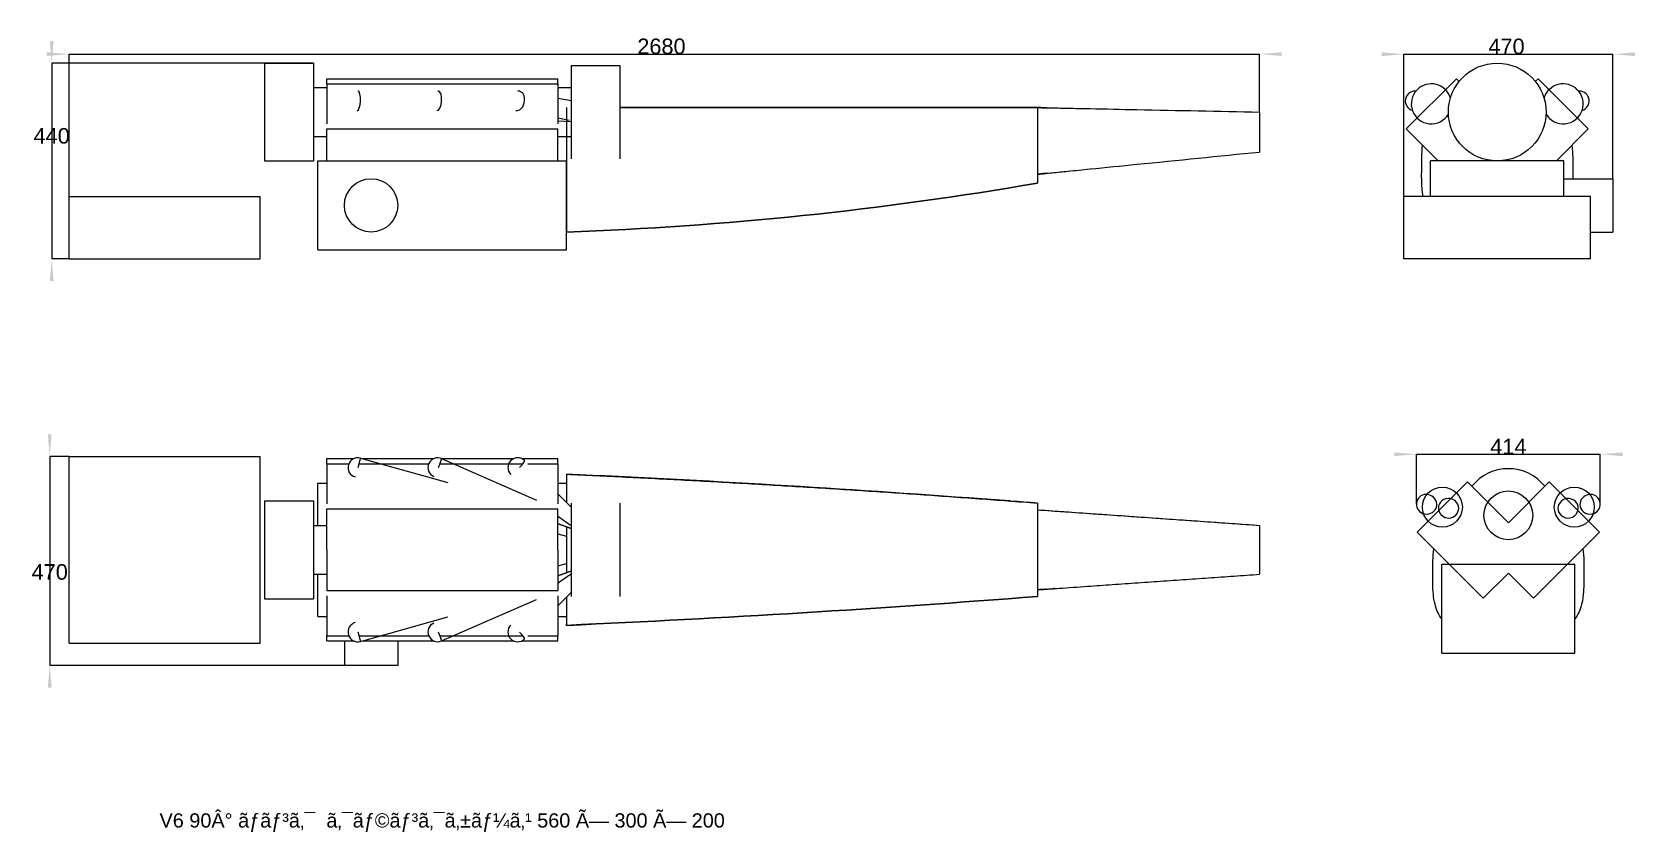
# Model space of a CAD drawing. Header units: millimetres. Extents: x 8 to 368, y 49 to 229.
import ezdxf
from ezdxf.enums import TextEntityAlignment as Align

# ---------------------------------------------------------------- set-up
doc = ezdxf.new("R2010")
doc.units = ezdxf.units.MM
doc.layers.get('0').update_dxf_attribs({"linetype": 'CONTINUOUS'})
for name, color, linetype in [('DimExtent047', 7, 'CONTINUOUS'), ('DimExtent048', 7, 'CONTINUOUS'), ('DimExtent049', 7, 'CONTINUOUS'), ('DimExtent050', 7, 'CONTINUOUS'), ('DimExtent051', 7, 'CONTINUOUS'), ('S09_PowerUnit_Front', 7, 'CONTINUOUS'), ('S09_PowerUnit_SecL', 7, 'CONTINUOUS'), ('S09_PowerUnit_Side', 7, 'CONTINUOUS'), ('S09_PowerUnit_Tab', 7, 'CONTINUOUS'), ('S09_PowerUnit_Top', 7, 'CONTINUOUS')]:
    doc.layers.add(name, color=color, linetype=linetype)
doc.styles.get("Standard").update_dxf_attribs({"font": 'arial.ttf'})
doc.dimstyles.get("Standard").update_dxf_attribs({"dimscale": 0, "dimtxt": 2.5, "dimasz": 2.5, "dimexe": 1.25, "dimexo": 0.625, "dimtad": 1, "dimtxsty": 'STANDARD', "dimcen": 2.5, "dimazin": 3, "dimtfac": 1, "dimtmove": 0, "dimatfit": 3})

# ---------------------------------------------------------------- blocks, each defined once
blk = doc.blocks.new('*DimExtent047')
at = {"color": 0}
for points in [[(11, 224.445), (11, 223.612), (16, 224.029)], [(289, 224.445), (289, 223.612), (284, 224.029)]]:
    blk.add_solid(points, dxfattribs=at)
at = {"layer": 'DimExtent047'}
for p, q in [((16, 178), (16, 224.029)), ((16, 224.029), (284, 224.029)), ((284, 211), (284, 224.029))]:
    blk.add_line(p, q, dxfattribs=at)
blk.add_text('2680', height=3.5, dxfattribs=at).set_placement((149.361, 224.029), align=Align.CENTER)
blk = doc.blocks.new('*DimExtent048')
at = {"color": 0}
for points in [[(11.6792, 227), (12.5125, 227), (12.0959, 222)], [(11.6792, 173), (12.5125, 173), (12.0959, 178)]]:
    blk.add_solid(points, dxfattribs=at)
at = {"layer": 'DimExtent048'}
for p, q in [((71, 222), (12.0959, 222)), ((12.0959, 222), (12.0959, 178)), ((16, 178), (12.0959, 178))]:
    blk.add_line(p, q, dxfattribs=at)
blk.add_text('440', height=3.5, dxfattribs=at).set_placement((12.0959, 203.895), align=Align.CENTER)
blk = doc.blocks.new('*DimExtent049')
at = {"color": 0}
for points in [[(11.2364, 138.5), (12.0697, 138.5), (11.6531, 133.5)], [(11.2364, 81.5), (12.0697, 81.5), (11.6531, 86.5)]]:
    blk.add_solid(points, dxfattribs=at)
at = {"layer": 'DimExtent049'}
for p, q in [((16, 133.5), (11.6531, 133.5)), ((11.6531, 133.5), (11.6531, 86.5)), ((90, 86.5), (11.6531, 86.5))]:
    blk.add_line(p, q, dxfattribs=at)
blk.add_text('470', height=3.5, dxfattribs=at).set_placement((11.6531, 105.764), align=Align.CENTER)
blk = doc.blocks.new('*DimExtent050')
at = {"color": 0}
for points in [[(311.5, 224.426), (311.5, 223.592), (316.5, 224.009)], [(368.5, 224.426), (368.5, 223.592), (363.5, 224.009)]]:
    blk.add_solid(points, dxfattribs=at)
at = {"layer": 'DimExtent050'}
for p, q in [((316.5, 192), (316.5, 224.009)), ((316.5, 224.009), (363.5, 224.009)), ((363.5, 196), (363.5, 224.009))]:
    blk.add_line(p, q, dxfattribs=at)
blk.add_text('470', height=3.5, dxfattribs=at).set_placement((339.591, 224.009), align=Align.CENTER)
blk = doc.blocks.new('*DimExtent051')
at = {"color": 0}
for points in [[(314.3, 134.408), (314.3, 133.574), (319.3, 133.991)], [(365.7, 134.408), (365.7, 133.574), (360.7, 133.991)]]:
    blk.add_solid(points, dxfattribs=at)
at = {"layer": 'DimExtent051'}
for p, q in [((319.3, 122.75), (319.3, 133.991)), ((319.3, 133.991), (360.7, 133.991)), ((360.7, 122.75), (360.7, 133.991))]:
    blk.add_line(p, q, dxfattribs=at)
blk.add_text('414', height=3.5, dxfattribs=at).set_placement((340.015, 133.991), align=Align.CENTER)

msp = doc.modelspace()

# ---------------------------------------------------------------- linework, layer by layer
at = {"layer": 'S09_PowerUnit_Front'}
for p, q in [((328.308, 218.506), (316.994, 207.192)), ((328.925, 217.889), (328.308, 218.506)), ((346.075, 217.889), (346.692, 218.506)), ((358.006, 207.192), (346.692, 218.506)), ((324.186, 200), (316.994, 207.192)), ((350.814, 200), (358.006, 207.192)), ((352.5, 200), (322.5, 200)), ((322.5, 192), (322.5, 200)), ((335.5, 200), (335.272, 200.228)), ((339.728, 200.228), (339.5, 200)), ((352.5, 192), (352.5, 200)), ((352.5, 196), (363.5, 196)), ((358.5, 192), (316.5, 192)), ((316.5, 178), (316.5, 192)), ((358.5, 178), (358.5, 192)), ((358.5, 184), (363.5, 184)), ((358.5, 178), (316.5, 178))]:
    msp.add_line(p, q, dxfattribs=at)
msp.add_circle((337.5, 211), 11, dxfattribs=at)
for centre, radius, start, end in [((322.651, 212.849), 4.5, 16.75703, 135), ((352.349, 212.849), 4.5, 45, 163.24297), ((319, 213.5), 2.2, 90, -105.94084), ((322.651, 212.849), 4.5, 135, -30.95453), ((319, 213.5), 2.2, 85.72689, 90), ((352.349, 212.849), 4.5, -149.04547, 45), ((356, 213.5), 2.2, 90, 94.27311), ((356, 213.5), 2.2, -74.05916, 90)]:
    msp.add_arc(centre, radius, start, end, dxfattribs=at)
for centre, major_axis, start_param, end_param in [((319, 213.5), (-0.387, -2.166), -3.0351359, -2.9580284), ((356, 213.5), (-0.387, 2.166), -0.1835642, -0.1064567)]:
    msp.add_ellipse(centre, major_axis=major_axis, ratio=0.9618498, start_param=start_param, end_param=end_param, dxfattribs=at)
for points, degree in [([(320.5, 198), (320.534, 199.785), (320.47, 201.665), (320.708, 203.479)], 3), ([(363.5, 196), (363.5, 195.85), (363.5, 195.406), (363.5, 194.691), (363.5, 193.741), (363.5, 192.603), (363.5, 191.335), (363.5, 190), (363.5, 188.665), (363.5, 187.397), (363.5, 186.259), (363.5, 185.309), (363.5, 184.594), (363.5, 184.15), (363.5, 184)], 1)]:
    msp.add_open_spline(points, degree=degree, dxfattribs=at)
for points, knots in [([(354.291, 203.477), (354.527, 201.661), (354.5, 199.83), (354.5, 198), (354.502, 197.333), (354.501, 196.666), (354.497, 196)], [0.448528578, 0.448528578, 0.448528578, 0.448528578, 0.5, 0.5, 0.5, 0.51875702, 0.51875702, 0.51875702, 0.51875702]), ([(320.787, 192), (320.684, 192.627), (320.62, 193.263), (320.574, 193.902), (320.475, 195.276), (320.475, 196.665), (320.5, 198)], [0.943586434, 0.943586434, 0.943586434, 0.943586434, 0.961492866, 0.961492866, 0.961492866, 1, 1, 1, 1])]:
    msp.add_open_spline(points, degree=3, knots=knots, dxfattribs=at)
at = {"layer": 'S09_PowerUnit_SecL'}
for p, q in [((319.494, 116.442), (330.808, 127.756)), ((319.494, 116.442), (330.808, 127.756)), ((340, 118.564), (330.808, 127.756)), ((340, 118.564), (330.808, 127.756)), ((340, 118.564), (349.192, 127.756)), ((340, 118.564), (349.192, 127.756)), ((349.192, 127.756), (360.506, 116.442)), ((349.192, 127.756), (360.506, 116.442)), ((334.343, 101.593), (319.494, 116.442)), ((334.343, 101.593), (319.494, 116.442)), ((345.657, 101.593), (360.506, 116.442)), ((345.657, 101.593), (360.506, 116.442)), ((325, 109.25), (355, 109.25)), ((325, 89.25), (325, 109.25)), ((355, 89.25), (355, 109.25)), ((334.343, 101.593), (340, 107.25)), ((334.343, 101.593), (340, 107.25)), ((340, 107.25), (345.657, 101.593)), ((340, 107.25), (345.657, 101.593)), ((325, 89.25), (355, 89.25))]:
    msp.add_line(p, q, dxfattribs=at)
for centre, radius in [((325.151, 122.099), 4.5), ((325.151, 122.099), 4.5), ((354.849, 122.099), 4.5), ((354.849, 122.099), 4.5), ((340, 120.25), 5.5)]:
    msp.add_circle(centre, radius, dxfattribs=at)
for centre, radius, start, end in [((340, 120.25), 10.5, 90, 141.52062), ((340, 120.25), 10.5, 38.47938, 90), ((321.5, 122.75), 2.2, 90, -100.12467), ((321.5, 122.75), 2.2, 90, -100.12467), ((321.5, 122.75), 2.2, 79.87533, 90), ((321.5, 122.75), 2.2, 79.87533, 90), ((358.5, 122.75), 2.2, 90, 100.12467), ((358.5, 122.75), 2.2, 90, 100.12467), ((358.5, 122.75), 2.2, -79.87533, 90), ((358.5, 122.75), 2.2, -79.87533, 90)]:
    msp.add_arc(centre, radius, start, end, dxfattribs=at)
for centre, major_axis, ratio, start_param, end_param in [((321.5, 122.75), (2.37, -0.423), 0.9138196, 4.712389, 1.5707963), ((321.5, 122.75), (2.37, -0.423), 0.9138196, 4.712389, 1.5707963), ((326.54, 121.85), (2.252, -0.402), 0.9618498, 1.5707963, 3.3116918), ((326.54, 121.85), (2.252, -0.402), 0.9618498, 1.5707963, 3.3116918), ((326.54, 121.85), (2.252, -0.402), 0.9618498, 4.712389, 1.5707963), ((326.54, 121.85), (2.252, -0.402), 0.9618498, 4.712389, 1.5707963), ((353.46, 121.85), (-2.252, -0.402), 0.9618498, 4.712389, 6.1130862), ((353.46, 121.85), (-2.252, -0.402), 0.9618498, 4.712389, 6.1130862), ((353.46, 121.85), (-2.252, -0.402), 0.9618498, 1.5707963, 4.712389), ((353.46, 121.85), (-2.252, -0.402), 0.9618498, 1.5707963, 4.712389), ((358.5, 122.75), (-2.37, -0.423), 0.9138196, 4.712389, 6.121429), ((358.5, 122.75), (-2.37, -0.423), 0.9138196, 4.712389, 6.121429), ((358.5, 122.75), (-2.37, -0.423), 0.9138196, 6.121429, 1.5707963), ((358.5, 122.75), (-2.37, -0.423), 0.9138196, 6.121429, 1.5707963), ((326.54, 121.85), (2.252, -0.402), 0.9618498, 3.3116918, 4.712389), ((326.54, 121.85), (2.252, -0.402), 0.9618498, 3.3116918, 4.712389), ((353.46, 121.85), (-2.252, -0.402), 0.9618498, 6.1130862, 1.5707963), ((353.46, 121.85), (-2.252, -0.402), 0.9618498, 6.1130862, 1.5707963)]:
    msp.add_ellipse(centre, major_axis=major_axis, ratio=ratio, start_param=start_param, end_param=end_param, dxfattribs=at)
msp.add_open_spline([(323, 107.25), (323.034, 109.035), (322.97, 110.915), (323.208, 112.729)], degree=3, dxfattribs=at)
for points, knots in [([(356.791, 112.727), (357.027, 110.911), (357, 109.08), (357, 107.25), (357, 105.881), (357.015, 104.512), (356.924, 103.148), (356.858, 102.169), (356.742, 101.188), (356.506, 100.234), (356.22, 99.072), (355.738, 97.946), (355, 96.999)], [0.44852858, 0.44852858, 0.44852858, 0.44852858, 0.5, 0.5, 0.5, 0.53850713, 0.53850713, 0.53850713, 0.56616147, 0.56616147, 0.56616147, 0.5998452, 0.5998452, 0.5998452, 0.5998452]), ([(325, 96.999), (324.262, 97.946), (323.779, 99.073), (323.494, 100.234), (323.306, 100.992), (323.197, 101.767), (323.123, 102.549), (322.976, 104.118), (322.971, 105.719), (323, 107.25)], [0.900154793, 0.900154793, 0.900154793, 0.900154793, 0.933838534, 0.933838534, 0.933838534, 0.955851258, 0.955851258, 0.955851258, 1, 1, 1, 1])]:
    msp.add_open_spline(points, degree=3, knots=knots, dxfattribs=at)
at = {"layer": 'S09_PowerUnit_Side'}
for p, q in [((60, 222), (71, 222)), ((129, 221.5), (140, 221.5)), ((71, 216.5), (74, 216.5)), ((74, 217.349), (74, 218.506)), ((74, 218.506), (126, 218.506)), ((74, 217.349), (126, 217.349)), ((126, 217.349), (126, 218.506)), ((126, 216.5), (129, 216.5)), ((126, 214.128), (129, 213.592)), ((126, 209.658), (128.607, 209.193)), ((74, 200), (74, 207.192)), ((74, 207.192), (126, 207.192)), ((126, 209.047), (129, 208.897)), ((126, 200), (126, 207.192)), ((71, 205.5), (74, 205.5)), ((126, 205.5), (129, 205.5)), ((60, 200), (71, 200)), ((72, 180), (72, 200)), ((72, 200), (128, 200)), ((128, 180), (128, 200)), ((16, 178), (16, 192)), ((16, 192), (59, 192)), ((59, 178), (59, 192)), ((16, 178), (59, 178)), ((72, 180), (128, 180))]:
    msp.add_line(p, q, dxfattribs=at)
msp.add_circle((84, 190), 6, dxfattribs=at)
for centre, start in [((81, 213.5), 87.13759), ((99, 213.5), 85.53284), ((117, 213.5), 79.87533)]:
    msp.add_arc(centre, 2.2, start, 90, dxfattribs=at)
for centre, major_axis, ratio, start_param, end_param in [((81, 213.5), (-0.11, -2.197), 0.2693179, 0, -3.1415927), ((99, 213.5), (-0.171, -2.193), 0.3997961, 0, -3.1415927), ((117, 213.5), (-0.387, -2.166), 0.7015363, 0, -4.5877639), ((117, 213.5), (-0.387, -2.166), 0.7015363, -4.5877639, -3.1415927)]:
    msp.add_ellipse(centre, major_axis=major_axis, ratio=ratio, start_param=start_param, end_param=end_param, dxfattribs=at)
for points, degree in [([(60, 222), (60, 221.724), (60, 220.911), (60, 219.6), (60, 217.858), (60, 215.773), (60, 213.448), (60, 211), (60, 208.552), (60, 206.227), (60, 204.142), (60, 202.4), (60, 201.089), (60, 200.276), (60, 200)], 1), ([(71, 222), (71, 221.724), (71, 220.911), (71, 219.6), (71, 217.858), (71, 215.773), (71, 213.448), (71, 211), (71, 208.552), (71, 206.227), (71, 204.142), (71, 202.4), (71, 201.089), (71, 200.276), (71, 200)], 1), ([(129, 221.5), (129, 221.237), (129, 220.46), (129, 219.209), (129, 217.547), (129, 215.556), (129, 213.336), (129, 211), (129, 208.664), (129, 206.444), (129, 204.453), (129, 202.791), (129, 201.54), (129, 200.763), (129, 200.5)], 1), ([(140, 221.5), (140, 221.237), (140, 220.46), (140, 219.209), (140, 217.547), (140, 215.556), (140, 213.336), (140, 211), (140, 208.664), (140, 206.444), (140, 204.453), (140, 202.791), (140, 201.54), (140, 200.763), (140, 200.5)], 1), ([(74, 217.349), (74, 217.342), (74, 217.321), (74, 217.286), (74, 217.236), (74, 217.173), (74, 217.097), (74, 217.007), (74, 216.904), (74, 216.788), (74, 216.66), (74, 216.519), (74, 216.367), (74, 216.205), (74, 216.031)], 1), ([(126, 217.349), (126, 217.342), (126, 217.321), (126, 217.286), (126, 217.236), (126, 217.173), (126, 217.097), (126, 217.007), (126, 216.904), (126, 216.788), (126, 216.66), (126, 216.519), (126, 216.367), (126, 216.205), (126, 216.031)], 1), ([(74, 216.031), (74, 215.453), (74, 214.802), (74, 214.095), (74, 213.353), (74, 212.597), (74, 211.848), (74, 211.127), (74, 210.455), (74, 209.851), (74, 209.331), (74, 208.911), (74, 208.602), (74, 208.413), (74, 208.349)], 1), ([(126, 216.031), (126, 215.453), (126, 214.802), (126, 214.095), (126, 213.353), (126, 212.597), (126, 211.848), (126, 211.127), (126, 210.455), (126, 209.851), (126, 209.331), (126, 208.911), (126, 208.602), (126, 208.413), (126, 208.349)], 1), ([(234, 212), (140, 212.001)], 1), ([(234, 212), (140, 212.001)], 1), ([(140, 212), (234, 212)], 1), ([(128, 183.999), (163.527, 185.256), (198.969, 188.951), (234, 195)], 3), ([(234, 195), (198.968, 188.951), (163.529, 185.257), (128, 184)], 3), ([(128, 183.999), (163.527, 185.256), (198.969, 188.951), (234, 195)], 3)]:
    msp.add_open_spline(points, degree=degree, dxfattribs=at)
for points, degree, knots in [([(128, 212.001), (128, 212.001), (128, 211.994), (128, 211.933), (128, 211.887), (128, 211.813), (128, 211.676), (128, 211.546), (128, 211.361), (128, 211.081), (128, 210.741), (128, 210.254), (128, 209.561), (128, 208.841), (128, 207.889), (128, 206.819), (128, 206.075), (128, 205.282), (128, 204.477), (128, 203.692), (128, 202.9), (128, 202.102), (128, 200.737), (128, 199.37), (128, 198), (128, 196.63), (128, 195.263), (128, 193.898), (128, 193.1), (128, 192.308), (128, 191.523), (128, 190.718), (128, 189.925), (128, 189.181), (128, 188.111), (128, 187.159), (128, 186.439), (128, 185.746), (128, 185.259), (128, 184.919), (128, 184.639), (128, 184.454), (128, 184.324), (128, 184.187), (128, 184.113), (128, 184.067), (128, 184.006), (128, 183.999), (128, 183.999)], 3, [0.26135401, 0.26135401, 0.26135401, 0.26135401, 0.29755104, 0.29755104, 0.29755104, 0.32504979, 0.32504979, 0.32504979, 0.35101801, 0.35101801, 0.35101801, 0.38271846, 0.38271846, 0.38271846, 0.41591308, 0.41591308, 0.41591308, 0.43902373, 0.43902373, 0.43902373, 0.46149287, 0.46149287, 0.46149287, 0.5, 0.5, 0.5, 0.53850713, 0.53850713, 0.53850713, 0.56097627, 0.56097627, 0.56097627, 0.58408692, 0.58408692, 0.58408692, 0.61728154, 0.61728154, 0.61728154, 0.64898199, 0.64898199, 0.64898199, 0.67495021, 0.67495021, 0.67495021, 0.70244896, 0.70244896, 0.70244896, 0.73864599, 0.73864599, 0.73864599, 0.73864599]), ([(234, 212), (234, 212), (234, 212.001), (234, 211.938), (234, 211.846), (234, 211.625), (234, 211.012), (234, 210.698), (234, 210.282), (234, 209.763), (234, 209.224), (234, 208.589), (234, 207.928), (234, 207.517), (234, 207.1), (234, 206.677), (234, 205.954), (234, 205.228), (234, 204.5), (234, 203.772), (234, 203.046), (234, 202.323), (234, 201.9), (234, 201.483), (234, 201.072), (234, 200.411), (234, 199.776), (234, 199.237), (234, 198.718), (234, 198.302), (234, 197.988), (234, 197.375), (234, 197.154), (234, 197.062), (234, 196.999), (234, 197), (234, 197)], 3, [138.8263985, 138.8263985, 138.8263985, 138.8263985, 165.2972037, 165.2972037, 165.2972037, 203.720708, 203.720708, 203.720708, 223.3359002, 223.3359002, 223.3359002, 243.8319537, 243.8319537, 243.8319537, 256.5337359, 256.5337359, 256.5337359, 278.3208827, 278.3208827, 278.3208827, 300.1080294, 300.1080294, 300.1080294, 312.8098116, 312.8098116, 312.8098116, 333.3058651, 333.3058651, 333.3058651, 352.9210573, 352.9210573, 352.9210573, 391.3445616, 391.3445616, 391.3445616, 417.815367, 417.815367, 417.815367, 417.815367]), ([(234, 212), (234, 212), (234, 211.999), (234, 211.9), (234, 211.775), (234, 211.505), (234, 210.834), (234, 210.487), (234, 210.03), (234, 209.464), (234, 208.93), (234, 208.309), (234, 207.656), (234, 207.105), (234, 206.542), (234, 205.968), (234, 205.148), (234, 204.325), (234, 203.5), (234, 202.675), (234, 201.852), (234, 201.032), (234, 200.458), (234, 199.895), (234, 199.344), (234, 198.691), (234, 198.07), (234, 197.536), (234, 196.97), (234, 196.513), (234, 196.166), (234, 195.495), (234, 195.225), (234, 195.1), (234, 195.001), (234, 195), (234, 195)], 3, [0.25060738, 0.25060738, 0.25060738, 0.25060738, 0.30359921, 0.30359921, 0.30359921, 0.36881594, 0.36881594, 0.36881594, 0.40258774, 0.40258774, 0.40258774, 0.43462565, 0.43462565, 0.43462565, 0.46149287, 0.46149287, 0.46149287, 0.5, 0.5, 0.5, 0.53850713, 0.53850713, 0.53850713, 0.56537435, 0.56537435, 0.56537435, 0.59741226, 0.59741226, 0.59741226, 0.63118406, 0.63118406, 0.63118406, 0.69640079, 0.69640079, 0.69640079, 0.74939262, 0.74939262, 0.74939262, 0.74939262]), ([(234, 212), (235.113, 211.978), (236.219, 211.956), (237.346, 211.933), (238.513, 211.91), (239.68, 211.886), (240.847, 211.863), (242.514, 211.83), (244.18, 211.796), (245.847, 211.763), (249.347, 211.693), (252.847, 211.623), (256.347, 211.553), (265.565, 211.369), (274.782, 211.184), (284, 211)], 3, [0, 0, 0, 0, 0.0697998, 0.0697998, 0.0697998, 0.1395996, 0.1395996, 0.1395996, 0.2392917, 0.2392917, 0.2392917, 0.4486451, 0.4486451, 0.4486451, 1, 1, 1, 1]), ([(234, 212), (234.532, 211.989), (235.063, 211.979), (235.597, 211.968), (236.126, 211.957), (236.126, 211.957), (236.126, 211.957)], 2, [0, 0, 0, 0.25, 0.25, 0.5, 0.5, 1, 1, 1]), ([(236.126, 211.957), (235.779, 211.964), (235.418, 211.972), (235.065, 211.979), (234.71, 211.986), (234.355, 211.993), (234, 212)], 3, [0, 0, 0, 0, 0.5, 0.5, 0.5, 1, 1, 1, 1]), ([(284, 211), (284, 211.001), (284, 210.981), (284, 210.83), (284, 210.684), (284, 210.412), (284, 209.947), (284, 209.532), (284, 208.955), (284, 208.323), (284, 207.734), (284, 207.113), (284, 206.5), (284, 205.887), (284, 205.266), (284, 204.677), (284, 204.045), (284, 203.468), (284, 203.053), (284, 202.588), (284, 202.316), (284, 202.17), (284, 202.019), (284, 201.999), (284, 202)], 3, [82.4531603, 82.4531603, 82.4531603, 82.4531603, 104.8358806, 104.8358806, 104.8358806, 126.7436343, 126.7436343, 126.7436343, 146.4972291, 146.4972291, 146.4972291, 164.9063456, 164.9063456, 164.9063456, 183.315462, 183.315462, 183.315462, 203.0690569, 203.0690569, 203.0690569, 224.9768106, 224.9768106, 224.9768106, 247.3595309, 247.3595309, 247.3595309, 247.3595309]), ([(234, 197), (235.113, 197.111), (236.219, 197.222), (237.346, 197.335), (238.513, 197.451), (239.68, 197.568), (240.847, 197.685), (242.514, 197.851), (244.18, 198.018), (245.847, 198.185), (249.347, 198.535), (252.847, 198.885), (256.347, 199.235), (265.565, 200.156), (274.782, 201.078), (284, 202)], 3, [0, 0, 0, 0, 0.0697998, 0.0697998, 0.0697998, 0.1395996, 0.1395996, 0.1395996, 0.2392917, 0.2392917, 0.2392917, 0.4486451, 0.4486451, 0.4486451, 1, 1, 1, 1]), ([(236.126, 197.213), (236.125, 197.212), (236.123, 197.212), (235.062, 197.106), (234, 197)], 2, [0, 0, 0, 0.5, 0.5, 1, 1, 1]), ([(234, 197), (234.355, 197.035), (234.71, 197.071), (235.065, 197.106), (235.418, 197.142), (235.779, 197.178), (236.126, 197.213)], 3, [0, 0, 0, 0, 0.5, 0.5, 0.5, 1, 1, 1, 1])]:
    msp.add_open_spline(points, degree=degree, knots=knots, dxfattribs=at)
at = {"layer": 'S09_PowerUnit_Top'}
for p, q in [((16, 91.5), (16, 133.5)), ((16, 133.5), (59, 133.5)), ((59, 91.5), (59, 133.5)), ((74, 131.849), (74, 133.006)), ((74, 133.006), (80.097, 133.006)), ((74, 131.849), (78.971, 131.849)), ((81.338, 131.849), (96.971, 131.849)), ((81.593, 133.119), (101.248, 127.615)), ((81.995, 133.006), (98.097, 133.006)), ((99.525, 131.849), (118.148, 131.849)), ((99.882, 133.016), (121.2, 123.689)), ((99.903, 133.006), (116.097, 133.006)), ((117.903, 133.006), (126, 133.006)), ((119.262, 131.849), (126, 131.849)), ((126, 131.849), (126, 133.006)), ((72, 118), (72, 127.5)), ((72, 127.5), (74, 127.5)), ((126, 127.5), (128, 127.5)), ((60, 123.5), (71, 123.5)), ((126, 125.111), (129, 122.111)), ((74, 121.692), (126, 121.692)), ((74, 112.5), (74, 121.692)), ((126, 112.5), (126, 121.692)), ((71, 118), (74, 118)), ((126, 116.115), (128, 115.555)), ((74, 112.5), (74, 103.308)), ((126, 112.5), (126, 103.308)), ((126, 108.885), (128, 109.445)), ((71, 107), (74, 107)), ((72, 97.5), (72, 107)), ((60, 101.5), (71, 101.5)), ((74, 103.308), (126, 103.308)), ((99.882, 91.984), (121.2, 101.311)), ((126, 99.889), (129, 102.889)), ((72, 97.5), (74, 97.5)), ((126, 97.5), (128, 97.5)), ((81.593, 91.881), (101.248, 97.385)), ((16, 91.5), (59, 91.5)), ((74, 91.994), (74, 93.151)), ((74, 93.151), (78.971, 93.151)), ((74, 91.994), (80.097, 91.994)), ((78, 91.994), (78, 86.5)), ((81.338, 93.151), (96.971, 93.151)), ((81.995, 91.994), (98.097, 91.994)), ((90, 91.994), (90, 86.5)), ((99.525, 93.151), (118.148, 93.151)), ((99.903, 91.994), (116.097, 91.994)), ((117.903, 91.994), (126, 91.994)), ((119.262, 93.151), (126, 93.151)), ((126, 91.994), (126, 93.151))]:
    msp.add_line(p, q, dxfattribs=at)
for centre, start, end in [((81, 131), 74.35775, -105.64225), ((99, 131), 66.37062, -113.62938), ((117, 131), 45, -135), ((81, 94), 105.64225, -74.35775), ((99, 94), 113.62938, -66.37062), ((117, 94), 135, -45)]:
    msp.add_arc(centre, 2.2, start, end, dxfattribs=at)
for centre, major_axis, ratio, start_param, end_param in [((81, 131), (-0.593, -2.119), 0.0480925, -4.6989239, -3.1415927), ((99, 131), (-0.882, -2.016), 0.0713922, -4.6811651, -3.1415927), ((117, 131), (-1.556, -1.556), 0.1252743, -4.5877639, -3.1415927), ((81, 94), (0.593, -2.119), 0.0480925, 0, -4.7258541), ((99, 94), (0.882, -2.016), 0.0713922, 0, -4.7436129), ((117, 94), (1.556, -1.556), 0.1252743, 0, -4.8370141)]:
    msp.add_ellipse(centre, major_axis=major_axis, ratio=ratio, start_param=start_param, end_param=end_param, dxfattribs=at)
for points, degree in [([(74, 131.849), (74, 131.842), (74, 131.821), (74, 131.786), (74, 131.736), (74, 131.673), (74, 131.597), (74, 131.507), (74, 131.404), (74, 131.288), (74, 131.16), (74, 131.019), (74, 130.867), (74, 130.705), (74, 130.531)], 1), ([(74, 130.531), (74, 129.953), (74, 129.302), (74, 128.595), (74, 127.853), (74, 127.097), (74, 126.348), (74, 125.627), (74, 124.955), (74, 124.351), (74, 123.831), (74, 123.411), (74, 123.102), (74, 122.913), (74, 122.849)], 1), ([(126, 131.849), (126, 131.842), (126, 131.821), (126, 131.786), (126, 131.736), (126, 131.673), (126, 131.597), (126, 131.507), (126, 131.404), (126, 131.288), (126, 131.16), (126, 131.019), (126, 130.867), (126, 130.705), (126, 130.531)], 1), ([(126, 130.531), (126, 129.953), (126, 129.302), (126, 128.595), (126, 127.853), (126, 127.097), (126, 126.348), (126, 125.627), (126, 124.955), (126, 124.351), (126, 123.831), (126, 123.411), (126, 123.102), (126, 122.913), (126, 122.849)], 1), ([(128, 129.5), (128, 129.515), (128, 129.514)], 2), ([(128, 129.514), (128, 129.513), (128, 129.5)], 2), ([(128, 129.5), (181.187, 127.109), (234, 123)], 2), ([(60, 123.5), (60, 123.431), (60, 123.224), (60, 122.883), (60, 122.411), (60, 121.814), (60, 121.1), (60, 120.278), (60, 119.358), (60, 118.352), (60, 117.273), (60, 116.133), (60, 114.948), (60, 113.732), (60, 112.5)], 1), ([(71, 123.5), (71, 123.431), (71, 123.224), (71, 122.883), (71, 122.411), (71, 121.814), (71, 121.1), (71, 120.278), (71, 119.358), (71, 118.352), (71, 117.273), (71, 116.133), (71, 114.948), (71, 113.732), (71, 112.5)], 1), ([(129, 123), (129, 122.934), (129, 122.737), (129, 122.411), (129, 121.96), (129, 121.391), (129, 120.709), (129, 119.925), (129, 119.047), (129, 118.086), (129, 117.056), (129, 115.968), (129, 114.836), (129, 113.676), (129, 112.5)], 1), ([(140, 123), (140, 122.934), (140, 122.737), (140, 122.411), (140, 121.96), (140, 121.391), (140, 120.709), (140, 119.925), (140, 119.047), (140, 118.086), (140, 117.056), (140, 115.968), (140, 114.836), (140, 113.676), (140, 112.5)], 1), ([(234, 123), (234, 123)], 1), ([(126, 120.078), (126.925, 119.424), (127.944, 118.714), (129, 117.985)], 3), ([(234, 121.5), (284, 118)], 1), ([(126, 118.403), (127.491, 117.867), (129, 117.328)], 2), ([(128, 117.685), (128, 114.233), (128, 110.767), (128, 107.315)], 3), ([(284, 118), (284, 118.001)], 1), ([(60, 112.5), (60, 111.268), (60, 110.052), (60, 108.867), (60, 107.727), (60, 106.648), (60, 105.642), (60, 104.722), (60, 103.9), (60, 103.186), (60, 102.589), (60, 102.117), (60, 101.776), (60, 101.569), (60, 101.5)], 1), ([(71, 112.5), (71, 111.268), (71, 110.052), (71, 108.867), (71, 107.727), (71, 106.648), (71, 105.642), (71, 104.722), (71, 103.9), (71, 103.186), (71, 102.589), (71, 102.117), (71, 101.776), (71, 101.569), (71, 101.5)], 1), ([(129, 112.5), (129, 111.324), (129, 110.164), (129, 109.032), (129, 107.944), (129, 106.914), (129, 105.953), (129, 105.075), (129, 104.291), (129, 103.609), (129, 103.04), (129, 102.589), (129, 102.263), (129, 102.066), (129, 102)], 1), ([(140, 112.5), (140, 111.324), (140, 110.164), (140, 109.032), (140, 107.944), (140, 106.914), (140, 105.953), (140, 105.075), (140, 104.291), (140, 103.609), (140, 103.04), (140, 102.589), (140, 102.263), (140, 102.066), (140, 102)], 1), ([(129, 107.672), (127.491, 107.133), (126, 106.597)], 2), ([(129, 107.015), (127.944, 106.286), (126.925, 105.576), (126, 104.922)], 3), ([(128, 95.499), (163.401, 97.091), (198.773, 99.259), (234, 102)], 3), ([(234, 102), (198.781, 99.26), (163.414, 97.092), (128, 95.5)], 3), ([(128, 95.499), (163.428, 97.092), (198.789, 99.26), (234, 102)], 3), ([(234, 103.5), (235.988, 103.639)], 1), ([(128, 95.499), (128, 95.501), (128, 95.518), (128, 95.799)], 3), ([(128, 95.499), (128, 95.5)], 1), ([(128, 95.5), (128, 95.499)], 1), ([(90, 86.5), (89.85, 86.5), (89.406, 86.5), (88.691, 86.5), (87.741, 86.5), (86.603, 86.5), (85.335, 86.5), (84, 86.5), (82.665, 86.5), (81.397, 86.5), (80.259, 86.5), (79.309, 86.5), (78.594, 86.5), (78.15, 86.5), (78, 86.5)], 1)]:
    msp.add_open_spline(points, degree=degree, dxfattribs=at)
for points, degree, knots in [([(128, 129.5), (128, 129.447), (128, 129.631), (128, 128.553), (128, 128.318), (128, 128.019), (128, 127.655), (128, 127.294), (128, 126.877), (128, 126.403), (128, 125.444), (128, 124.298), (128, 123.111)], 3, [0, 0, 0, 0, 0.07992633, 0.07992633, 0.07992633, 0.09741226, 0.09741226, 0.09741226, 0.11466625, 0.11466625, 0.11466625, 0.1496917, 0.1496917, 0.1496917, 0.1496917]), ([(227.909, 123.468), (227.669, 123.486), (227.393, 123.507), (227.125, 123.528), (226.855, 123.548), (226.586, 123.568), (226.319, 123.588), (225.785, 123.629), (225.248, 123.669), (224.708, 123.71), (224.17, 123.75), (223.633, 123.79), (223.097, 123.83), (222.558, 123.87), (222.026, 123.91), (221.484, 123.95), (205.961, 125.098), (190.395, 126.137), (174.81, 127.065), (159.223, 127.993), (143.62, 128.809), (128, 129.514)], 3, [0, 0, 0, 0, 0.0625, 0.0625, 0.0625, 0.125, 0.125, 0.125, 0.25, 0.25, 0.25, 0.375, 0.375, 0.375, 0.5, 0.5, 0.5, 0.75, 0.75, 0.75, 1, 1, 1, 1]), ([(234, 123), (232.011, 123.155), (230.015, 123.308), (228.036, 123.458), (227.966, 123.464), (227.969, 123.464), (227.948, 123.465), (227.93, 123.466), (227.906, 123.468), (227.877, 123.471), (227.85, 123.473), (227.823, 123.475), (227.796, 123.477), (227.771, 123.479), (227.738, 123.481), (227.726, 123.482)], 3, [0, 0, 0, 0, 0.5, 0.5, 0.5, 0.625, 0.625, 0.625, 0.75, 0.75, 0.75, 0.875, 0.875, 0.875, 1, 1, 1, 1]), ([(227.726, 123.482), (227.73, 123.482), (227.749, 123.48), (227.761, 123.479), (227.768, 123.479), (227.775, 123.478), (227.781, 123.478), (227.788, 123.477), (227.801, 123.476), (227.803, 123.476)], 3, [0, 0, 0, 0, 0.5, 0.5, 0.5, 0.75, 0.75, 0.75, 1, 1, 1, 1]), ([(227.803, 123.476), (227.953, 123.465), (227.931, 123.466), (227.915, 123.468), (227.894, 123.469), (227.865, 123.471), (227.853, 123.472), (227.828, 123.474), (227.848, 123.473), (227.858, 123.472), (227.877, 123.471), (227.901, 123.469), (227.909, 123.468)], 3, [0, 0, 0, 0, 0.125, 0.125, 0.125, 0.25, 0.25, 0.25, 0.5, 0.5, 0.5, 1, 1, 1, 1]), ([(234, 123), (234, 122.999), (234, 122.974), (234, 122.558), (234, 122.336), (234, 121.99), (234, 121.521), (234, 121.083), (234, 120.543), (234, 119.952), (234, 119.225), (234, 118.429), (234, 117.62), (234, 117.063), (234, 116.502), (234, 115.935), (234, 114.792), (234, 113.647), (234, 112.5), (234, 111.353), (234, 110.208), (234, 109.065), (234, 108.498), (234, 107.937), (234, 107.38), (234, 106.571), (234, 105.775), (234, 105.048), (234, 104.457), (234, 103.917), (234, 103.479), (234, 103.01), (234, 102.664), (234, 102.442), (234, 102.001), (234, 102), (234, 102)], 3, [0.00406911, 0.00406911, 0.00406911, 0.00406911, 0.06616147, 0.06616147, 0.06616147, 0.09973151, 0.09973151, 0.09973151, 0.13118406, 0.13118406, 0.13118406, 0.1698524, 0.1698524, 0.1698524, 0.19640079, 0.19640079, 0.19640079, 0.25, 0.25, 0.25, 0.30359921, 0.30359921, 0.30359921, 0.3301476, 0.3301476, 0.3301476, 0.36881594, 0.36881594, 0.36881594, 0.40026849, 0.40026849, 0.40026849, 0.43383853, 0.43383853, 0.43383853, 0.49957033, 0.49957033, 0.49957033, 0.49957033]), ([(234, 121.5), (238.534, 121.183), (243.084, 120.864), (247.631, 120.546), (252.309, 120.219), (256.987, 119.891), (261.666, 119.564), (269.11, 119.043), (276.555, 118.522), (284, 118.001)], 3, [0, 0, 0, 0, 0.2728334, 0.2728334, 0.2728334, 0.5534746, 0.5534746, 0.5534746, 1, 1, 1, 1]), ([(284, 118.001), (284, 118.002), (284, 117.908), (284, 117.533), (284, 117.226), (284, 116.731), (284, 116.155), (284, 115.711), (284, 115.224), (284, 114.729), (284, 113.996), (284, 113.246), (284, 112.5), (284, 111.754), (284, 111.004), (284, 110.271), (284, 109.558), (284, 108.855), (284, 108.287), (284, 107.773), (284, 107.397), (284, 107.208), (284, 107.025), (284, 106.998), (284, 107)], 3, [1.61811, 1.61811, 1.61811, 1.61811, 25.2010283, 25.2010283, 25.2010283, 44.8946821, 44.8946821, 44.8946821, 60.070465, 60.070465, 60.070465, 82.4531728, 82.4531728, 82.4531728, 104.8358806, 104.8358806, 104.8358806, 126.7436343, 126.7436343, 126.7436343, 146.4972291, 146.4972291, 146.4972291, 164.9063456, 164.9063456, 164.9063456, 164.9063456]), ([(234, 103.5), (235.992, 103.639), (237.043, 103.713), (284, 107)], 1, [0, 0, 0.0214186, 0.0428373, 1, 1]), ([(74, 102.151), (74, 102.119), (74, 102.087), (74, 101.993), (74, 101.898), (74, 101.744), (74, 101.589), (74, 101.379), (74, 101.169), (74, 100.909), (74, 100.649), (74, 100.347), (74, 100.045), (74, 99.709), (74, 99.373), (74, 99.012), (74, 98.652), (74, 97.905), (74, 97.147), (74, 96.776), (74, 96.405), (74, 96.052), (74, 95.698), (74, 95.373), (74, 95.047), (74, 94.758), (74, 94.469)], 2, [3.9269908, 3.9269908, 3.9269908, 4.0952904, 4.0952904, 4.26359, 4.26359, 4.4318896, 4.4318896, 4.6001892, 4.6001892, 4.7684888, 4.7684888, 4.9367885, 4.9367885, 5.1050881, 5.1050881, 5.2733877, 5.2733877, 5.6099869, 5.6099869, 5.7782865, 5.7782865, 5.9465861, 5.9465861, 6.1148857, 6.1148857, 6.2831853, 6.2831853, 6.2831853]), ([(126, 102.151), (126, 102.119), (126, 102.087), (126, 101.993), (126, 101.898), (126, 101.744), (126, 101.589), (126, 101.379), (126, 101.169), (126, 100.909), (126, 100.649), (126, 100.347), (126, 100.045), (126, 99.709), (126, 99.373), (126, 99.012), (126, 98.652), (126, 97.905), (126, 97.147), (126, 96.776), (126, 96.405), (126, 96.052), (126, 95.698), (126, 95.373), (126, 95.047), (126, 94.758), (126, 94.469)], 2, [3.9269908, 3.9269908, 3.9269908, 4.0952904, 4.0952904, 4.26359, 4.26359, 4.4318896, 4.4318896, 4.6001892, 4.6001892, 4.7684888, 4.7684888, 4.9367885, 4.9367885, 5.1050881, 5.1050881, 5.2733877, 5.2733877, 5.6099869, 5.6099869, 5.7782865, 5.7782865, 5.9465861, 5.9465861, 6.1148857, 6.1148857, 6.2831853, 6.2831853, 6.2831853]), ([(128, 101.889), (128, 100.702), (128, 99.556), (128, 98.597), (128, 98.123), (128, 97.706), (128, 97.345), (128, 96.981), (128, 96.682), (128, 96.446), (128, 95.962), (128, 95.738), (128, 95.623), (128, 95.511), (128, 95.499), (128, 95.499)], 3, [0.3503083, 0.3503083, 0.3503083, 0.3503083, 0.38533375, 0.38533375, 0.38533375, 0.40258774, 0.40258774, 0.40258774, 0.42007367, 0.42007367, 0.42007367, 0.45585126, 0.45585126, 0.45585126, 0.49064618, 0.49064618, 0.49064618, 0.49064618]), ([(235.988, 103.639), (235.944, 103.636), (235.901, 103.633), (235.858, 103.63), (235.837, 103.629), (235.815, 103.627), (235.794, 103.626), (235.772, 103.624), (235.758, 103.623), (235.729, 103.621), (235.152, 103.581), (234.576, 103.54), (234, 103.5)], 3, [0, 0, 0, 0, 0.25, 0.25, 0.25, 0.375, 0.375, 0.375, 0.5, 0.5, 0.5, 1, 1, 1, 1]), ([(74, 94.469), (74, 94.295), (74, 94.133), (74, 93.981), (74, 93.84), (74, 93.712), (74, 93.596), (74, 93.493), (74, 93.403), (74, 93.327), (74, 93.264), (74, 93.214), (74, 93.179), (74, 93.158), (74, 93.151)], 1, [0, 0, 0.05609987, 0.11219974, 0.16829961, 0.22439947, 0.28049934, 0.33659921, 0.39269908, 0.44879895, 0.50489882, 0.56099869, 0.61709856, 0.67319843, 0.72929829, 0.78539816, 0.78539816]), ([(126, 94.469), (126, 94.295), (126, 94.133), (126, 93.981), (126, 93.84), (126, 93.712), (126, 93.596), (126, 93.493), (126, 93.403), (126, 93.327), (126, 93.264), (126, 93.214), (126, 93.179), (126, 93.158), (126, 93.151)], 1, [0, 0, 0.05609987, 0.11219974, 0.16829961, 0.22439947, 0.28049934, 0.33659921, 0.39269908, 0.44879895, 0.50489882, 0.56099869, 0.61709856, 0.67319843, 0.72929829, 0.78539816, 0.78539816])]:
    msp.add_open_spline(points, degree=degree, knots=knots, dxfattribs=at)

# ---------------------------------------------------------------- texts
at = {"layer": 'S09_PowerUnit_Tab'}
msp.add_text('V6 90Â° ãƒãƒ³ã‚¯  ã‚¯ãƒ©ãƒ³ã‚¯ã‚±ãƒ¼ã‚¹ 560 Ã— 300 Ã— 200', height=3.2, dxfattribs=at).set_placement((100, 50), align=Align.CENTER)

# ---------------------------------------------------------------- dimensions: what is measured, and where the dimension line sits
at = {"layer": 'DimExtent047'}
dim = msp.add_linear_dim(base=(149.361, 224.029), p1=(16, 178), p2=(284, 211), text='2680', dimstyle='STANDARD', dxfattribs=at)
dim.commit()
dim.dimension.update_dxf_attribs({"geometry": '*DimExtent047', "text_midpoint": (149.972, 228.991)})
at = {"layer": 'DimExtent048'}
dim = msp.add_linear_dim(base=(12.096, 203.895), p1=(71, 222), p2=(16, 178), angle=90, text='440', dimstyle='STANDARD', dxfattribs=at)
dim.commit()
dim.dimension.update_dxf_attribs({"geometry": '*DimExtent048', "text_midpoint": (8.972, 199.991)})
at = {"layer": 'DimExtent049'}
dim = msp.add_linear_dim(base=(11.653, 105.764), p1=(16, 133.5), p2=(90, 86.5), angle=90, text='470', dimstyle='STANDARD', dxfattribs=at)
dim.commit()
dim.dimension.update_dxf_attribs({"geometry": '*DimExtent049', "text_midpoint": (8.972, 109.985)})
at = {"layer": 'DimExtent050'}
dim = msp.add_linear_dim(base=(339.591, 224.009), p1=(316.5, 192), p2=(363.5, 196), text='470', dimstyle='STANDARD', dxfattribs=at)
dim.commit()
dim.dimension.update_dxf_attribs({"geometry": '*DimExtent050', "text_midpoint": (340.015, 228.991)})
at = {"layer": 'DimExtent051'}
dim = msp.add_linear_dim(base=(340.015, 133.991), p1=(319.3, 122.75), p2=(360.7, 122.75), text='414', dimstyle='STANDARD', dxfattribs=at)
dim.commit()
dim.dimension.update_dxf_attribs({"geometry": '*DimExtent051', "text_midpoint": (340.015, 138.991)})

doc.saveas('drawing.dxf')
